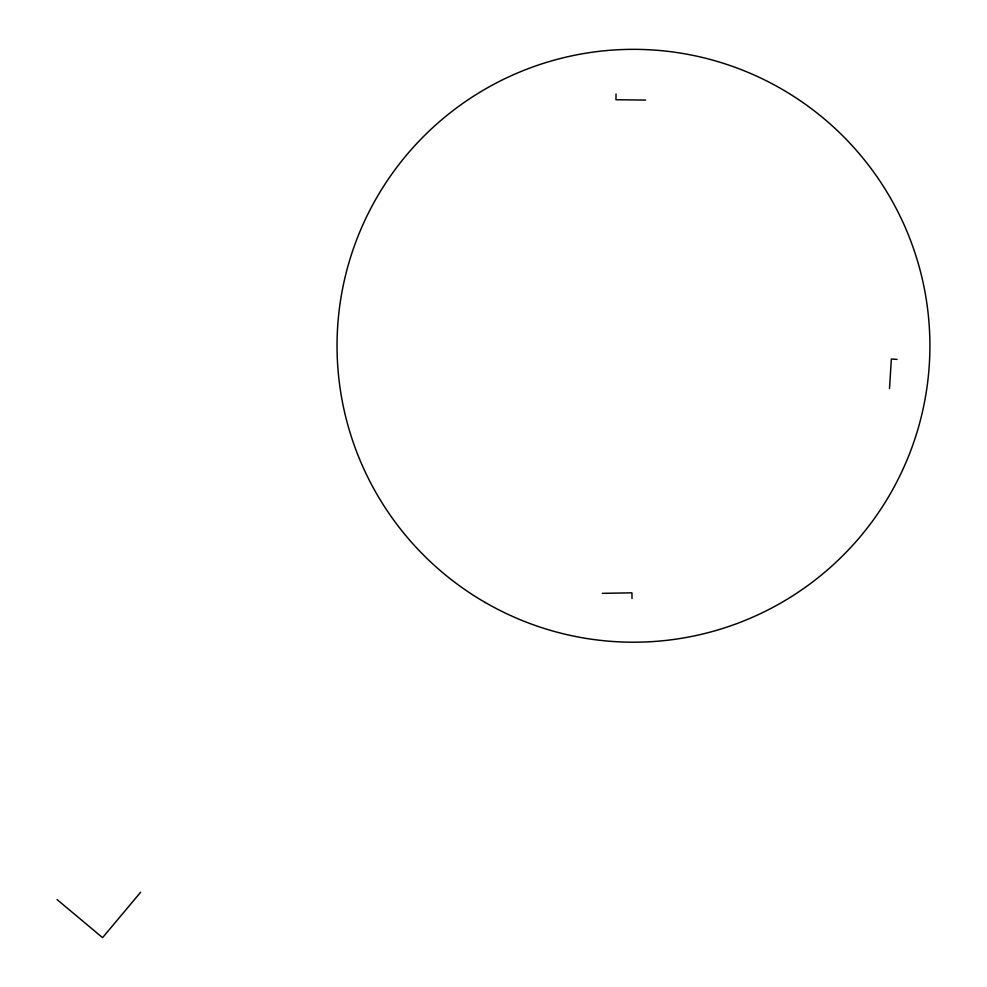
<?xml version="1.0" encoding="UTF-8"?>
<svg xmlns="http://www.w3.org/2000/svg" width="987" height="987" viewBox="0 0 987 987"><rect width="100%" height="100%" fill="white"/><g stroke="black" fill="none" stroke-linecap="round" stroke-linejoin="round"><path stroke-width="1.48" d="M616.024 94.012L615.962 99.736L645.609 100.069M889.509 388.619L891.347 359.034L897.06 359.379M140.66 892.211L102.574 937.65L57.098 899.613M602.292 593.347L631.927 592.829L632.025 598.554M485.259 602.489A296.421 296.421 0 0 0 929.902 345.771A296.421 296.421 0 0 0 485.259 89.064A296.421 296.421 0 0 0 485.259 602.489"/></g></svg>
